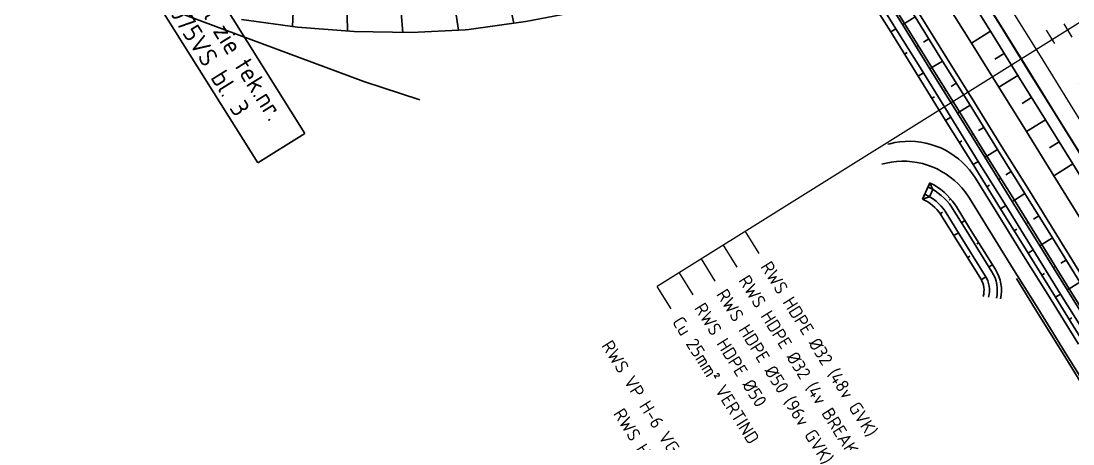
# Model space of a CAD drawing. Header units: metres. Extents: x 134219 to 139178, y 438661 to 444352.
# Drawn here: x 135931 to 136133.1, y 441947.2 to 442028.5 of the extents above; entities that cross this region are included whole.
import ezdxf
from ezdxf.enums import TextEntityAlignment as Align

# ---------------------------------------------------------------- set-up
doc = ezdxf.new("R2010")
doc.units = ezdxf.units.M
doc.linetypes.add('13strp', pattern=[4, 1, -3])
doc.linetypes.add('39strp', pattern=[12, 3, -9])
for name, color, linetype, lineweight in [('N-WE-KL-ET_LS_OV-T35', 3, 'Continuous', 35), ('N-WE-KL-ET_LS_OV_KABEL-T25', 7, 'Continuous', 25), ('Utd-ondergr-nw', 8, '13strp', 35), ('X-XX-AL-AANPIJLING-S', 7, 'Continuous', 25)]:
    doc.layers.add(name, color=color, linetype=linetype, lineweight=lineweight)
doc.layers.add('Utd-weg-nw', color=8, linetype='Continuous')
doc.styles.add('NLCS-ISO', font='NLCS-ISO.ttf')

msp = doc.modelspace()

# ---------------------------------------------------------------- linework, layer by layer
at = {"layer": 'N-WE-KL-ET_LS_OV-T35'}
for p, q in [((135955.39, 442055.06), (135985.54, 442006.88)), ((135946.35, 442049.41), (135976.5, 442001.23)), ((135976.5, 442001.23), (135985.54, 442006.88))]:
    msp.add_line(p, q, dxfattribs=at)
at = {"layer": 'Utd-ondergr-nw', "linetype": 'Continuous', "flags": 128}
for points in [[(135838.89, 442073.54), (135844.35, 442072.74), (135882.07, 442058.39), (135913.25, 442047.2), (135955.71, 442032.14), (135996.92, 442016.84), (136007.67, 442013.33)], [(136095.92, 442065.01), (136098.01, 442061.64), (136103.29, 442053.14), (136108.56, 442044.65), (136113.84, 442036.15), (136119.11, 442027.66), (136124.39, 442019.16), (136129.66, 442010.67), (136134.94, 442002.17)], [(136095.99, 442065.04), (136098.07, 442061.68), (136103.35, 442053.18), (136108.62, 442044.68), (136113.9, 442036.19), (136119.17, 442027.69), (136124.45, 442019.2), (136129.72, 442010.7), (136135, 442002.21)], [(136089.7, 442062.74), (136091.45, 442059.92), (136092.51, 442058.22), (136097.78, 442049.73), (136103.06, 442041.23), (136108.33, 442032.73), (136113.61, 442024.24), (136118.88, 442015.74), (136124.16, 442007.25), (136129.43, 441998.75), (136134.71, 441990.26)], [(136093.83, 442064.25), (136096.16, 442060.49), (136101.44, 442051.99), (136106.71, 442043.5), (136111.99, 442035), (136117.26, 442026.51), (136122.54, 442018.01), (136127.81, 442009.52), (136133.09, 442001.02), (136138.36, 441992.52)], [(136093.09, 442046.81), (136098.36, 442038.31), (136103.64, 442029.82), (136108.91, 442021.32), (136114.19, 442012.83), (136119.46, 442004.33), (136124.74, 441995.83), (136130.01, 441987.34), (136135.29, 441978.84)], [(136089.82, 442044.78), (136095.09, 442036.28), (136100.36, 442027.79), (136105.64, 442019.29), (136110.91, 442010.79), (136116.19, 442002.3), (136121.46, 441993.8), (136126.74, 441985.31), (136132.01, 441976.81), (136137.29, 441968.32)], [(136090.2, 442045.01), (136095.47, 442036.52), (136100.75, 442028.02), (136106.02, 442019.53), (136111.3, 442011.03), (136116.57, 442002.54), (136121.85, 441994.04), (136127.12, 441985.55), (136132.4, 441977.05), (136137.67, 441968.55)], [(136092.24, 442046.28), (136097.51, 442037.79), (136102.79, 442029.29), (136108.06, 442020.79), (136113.34, 442012.3), (136118.61, 442003.8), (136123.89, 441995.31), (136129.16, 441986.81), (136134.44, 441978.32)], [(136087.55, 442043.37), (136092.82, 442034.87), (136098.1, 442026.38), (136103.37, 442017.88), (136108.65, 442009.39), (136113.92, 442000.89), (136119.2, 441992.4), (136124.47, 441983.9), (136129.75, 441975.4), (136135.02, 441966.91)], [(136088.54, 442043.99), (136093.82, 442035.49), (136099.09, 442026.99), (136104.37, 442018.5), (136109.64, 442010), (136114.92, 442001.51), (136120.19, 441993.01), (136125.47, 441984.52), (136130.74, 441976.02), (136136.02, 441967.53)], [(136025.69, 442028.05), (136023.3, 442039.1)], [(136015.05, 442026.73), (136013.46, 442037.3)], [(135983.18, 442027.43), (135983.56, 442035.75)], [(135993.73, 442026.56), (135993.55, 442035.63)], [(136004.37, 442026.28), (136003.53, 442036.15)], [(135973.37, 442028.78), (135984.14, 442027.29), (135995.04, 442026.46), (136006.02, 442026.25), (136016.33, 442026.8), (136017.05, 442026.87), (136027.06, 442028.23), (136028.01, 442028.39), (136038.78, 442030.44)], [(136100.75, 442028.02), (136102.79, 442029.29)], [(136099.09, 442026.99), (136098.1, 442026.38)], [(136100.36, 442027.79), (136100.75, 442028.02)], [(136113.61, 442024.24), (136117.26, 442026.51)], [(136104.4, 442024.41), (136105.42, 442025.04)], [(136101.23, 442022.44), (136100.73, 442022.13)], [(136103.19, 442023.66), (136103.38, 442023.78)], [(136118.07, 442021.12), (136119.9, 442022.26)], [(136106.02, 442019.53), (136108.06, 442020.79)], [(136104.37, 442018.5), (136103.37, 442017.88)], [(136105.64, 442019.29), (136106.02, 442019.53)], [(136109.68, 442015.91), (136110.7, 442016.55)], [(136118.88, 442015.74), (136122.54, 442018.01)], [(136108.47, 442015.16), (136108.66, 442015.28)], [(136106.51, 442013.94), (136106.01, 442013.63)], [(136111.3, 442011.03), (136113.34, 442012.3)], [(136123.35, 442012.63), (136125.17, 442013.76)], [(136109.64, 442010), (136108.65, 442009.39)], [(136110.91, 442010.79), (136111.3, 442011.03)], [(136114.95, 442007.42), (136115.97, 442008.05)], [(136124.16, 442007.25), (136127.81, 442009.52)], [(136113.74, 442006.67), (136113.93, 442006.78)], [(136097.52, 442004.81), (136097.92, 442004.91), (136098.9, 442005.13), (136099.88, 442005.28), (136100.88, 442005.36), (136101.88, 442005.37), (136102.88, 442005.32), (136103.87, 442005.21), (136104.85, 442005.02), (136105.82, 442004.77), (136106.77, 442004.46), (136107.7, 442004.09), (136108.6, 442003.65), (136109.47, 442003.16), (136110.3, 442002.61), (136111.1, 442002), (136111.85, 442001.34), (136112.56, 442000.64), (136113.22, 441999.88), (136113.83, 441999.09), (136114.36, 441998.29), (136118.35, 441991.87), (136123.62, 441983.37), (136128.9, 441974.88), (136134.17, 441966.38)], [(136111.78, 442005.45), (136111.28, 442005.14)], [(136128.62, 442004.13), (136130.45, 442005.27)], [(136116.19, 442002.3), (136116.57, 442002.54)], [(136116.57, 442002.54), (136118.61, 442003.8)], [(136096.42, 442000.99), (136097.25, 442001.2), (136098.23, 442001.38), (136099.22, 442001.49), (136100.22, 442001.54), (136101.22, 442001.53), (136102.22, 442001.44), (136103.2, 442001.29), (136104.18, 442001.08), (136105.14, 442000.8), (136106.08, 442000.45), (136106.99, 442000.05), (136107.88, 441999.58), (136108.73, 441999.06), (136109.55, 441998.48), (136110.32, 441997.85), (136111.05, 441997.17), (136111.74, 441996.44), (136112.37, 441995.67), (136112.95, 441994.85), (136113.21, 441994.46), (136115.8, 441990.29), (136121.07, 441981.79), (136126.35, 441973.29), (136131.62, 441964.8), (136136.9, 441956.3)], [(136114.92, 442001.51), (136113.92, 442000.89)], [(136129.43, 441998.75), (136133.09, 442001.02)], [(136119.02, 441998.17), (136119.21, 441998.29)], [(136120.23, 441998.92), (136121.25, 441999.55)], [(136105.31, 441996.56), (136105.69, 441997.35)], [(136105.31, 441996.56), (136105.97, 441996.23), (136106.61, 441995.85), (136107.22, 441995.43), (136107.81, 441994.97), (136108.36, 441994.47), (136108.88, 441993.93), (136109.36, 441993.36), (136109.79, 441992.75), (136109.99, 441992.45), (136112.57, 441988.28), (136117.53, 441980.3)], [(136105.69, 441997.35), (136106.4, 441996.98), (136107.08, 441996.56), (136107.73, 441996.1), (136108.35, 441995.59), (136108.94, 441995.04), (136109.48, 441994.46), (136109.99, 441993.84), (136110.46, 441993.19), (136110.66, 441992.88), (136113.25, 441988.7), (136118.2, 441980.72)], [(136117.06, 441996.95), (136116.56, 441996.64)], [(136104.2, 441994.26), (136104.71, 441994.01), (136105.2, 441993.72), (136105.68, 441993.4), (136106.13, 441993.05), (136106.56, 441992.66), (136106.96, 441992.25), (136107.33, 441991.81), (136107.67, 441991.34), (136107.84, 441991.07), (136110.41, 441986.94), (136115.38, 441978.92)], [(136104.65, 441995.21), (136104.22, 441994.25)], [(136104.65, 441995.21), (136105.23, 441994.92), (136105.78, 441994.6), (136106.32, 441994.24), (136106.82, 441993.84), (136107.3, 441993.41), (136107.75, 441992.94), (136108.17, 441992.45), (136108.54, 441991.92), (136108.73, 441991.64), (136111.3, 441987.49), (136116.27, 441979.49)], [(136109.3, 441994.05), (136109.61, 441994.31)], [(136121.46, 441993.8), (136121.85, 441994.04)], [(136121.85, 441994.04), (136123.89, 441995.31)], [(136120.19, 441993.01), (136119.2, 441992.4)], [(136108.02, 441991.75), (136107.59, 441991.45)], [(136111.68, 441989.72), (136112.36, 441990.14)], [(136124.29, 441989.67), (136124.48, 441989.79)], [(136125.5, 441990.43), (136126.52, 441991.06)], [(136111.1, 441987.81), (136110.21, 441987.26)], [(136122.33, 441988.46), (136121.83, 441988.15)], [(136114.66, 441985.68), (136115, 441985.89)], [(136127.12, 441985.55), (136129.16, 441986.81)], [(136125.47, 441984.52), (136124.47, 441983.9)], [(136126.74, 441985.31), (136127.12, 441985.55)], [(136113.29, 441983.29), (136112.85, 441983.01)], [(136130.78, 441981.93), (136131.8, 441982.56)], [(136116.96, 441981.22), (136117.63, 441981.64)], [(136127.61, 441979.96), (136127.11, 441979.65)], [(136129.57, 441981.18), (136129.76, 441981.3)], [(136116.38, 441979.32), (136115.48, 441978.76)], [(136122.23, 441978.98), (136125.92, 441973.03), (136131.2, 441964.53), (136136.47, 441956.04)], [(136132.4, 441977.05), (136134.44, 441978.32)], [(136130.74, 441976.02), (136129.75, 441975.4)], [(136132.01, 441976.81), (136132.4, 441977.05)], [(136132.88, 441971.46), (136132.38, 441971.16)]]:
    msp.add_lwpolyline(points, dxfattribs=at)
at = {"layer": 'Utd-ondergr-nw', "linetype": 'Continuous'}
msp.add_lwpolyline([(136104.22, 441994.25), (136105.55, 441994.73), (136106.2, 441996.09), (136105.64, 441997.37)], close=True, dxfattribs=at)
for radius, start, end in [(6.55, 346.3565, 32.7994), (7.34, 346.9356, 32.7767), (4, 342.9328, 32.9329), (5.05, 344.7644, 32.8616)]:
    msp.add_arc((136112.03, 441976.75), radius, start, end, dxfattribs=at)
at = {"layer": 'Utd-weg-nw', "linetype": '39strp', "flags": 128}
for points in [[(136106.01, 442068.7), (136106.95, 442067.19), (136112.23, 442058.69), (136117.5, 442050.2), (136122.78, 442041.7), (136128.05, 442033.21), (136133.33, 442024.71), (136138.6, 442016.21), (136143.88, 442007.72), (136149.15, 441999.22), (136154.43, 441990.73), (136159.7, 441982.23), (136164.98, 441973.74), (136170.25, 441965.24), (136175.53, 441956.75), (136180.8, 441948.25), (136186.08, 441939.75), (136191.35, 441931.26), (136196.63, 441922.76), (136201.9, 441914.27), (136207.18, 441905.77), (136212.45, 441897.28), (136217.73, 441888.78), (136223, 441880.29), (136228.28, 441871.79), (136233.55, 441863.29), (136238.82, 441854.8), (136244.1, 441846.3), (136249.37, 441837.81), (136254.65, 441829.31), (136259.92, 441820.82), (136265.2, 441812.32), (136270.47, 441803.82), (136275.75, 441795.33), (136281.02, 441786.83), (136286.3, 441778.34), (136291.57, 441769.84), (136296.85, 441761.35), (136302.12, 441752.85), (136307.4, 441744.36), (136312.67, 441735.86), (136317.95, 441727.36), (136323.22, 441718.87), (136328.5, 441710.37), (136333.77, 441701.88), (136339.05, 441693.38), (136344.32, 441684.89), (136349.6, 441676.39), (136354.87, 441667.9), (136360.15, 441659.4), (136365.42, 441650.9), (136370.7, 441642.41), (136375.97, 441633.91), (136381.25, 441625.42), (136386.52, 441616.92), (136391.8, 441608.43), (136397.07, 441599.93), (136402.35, 441591.44), (136407.62, 441582.94), (136412.9, 441574.44), (136418.17, 441565.95), (136423.45, 441557.45), (136428.72, 441548.96), (136434, 441540.46), (136439.27, 441531.97), (136444.55, 441523.47), (136449.82, 441514.97), (136455.1, 441506.48), (136460.37, 441497.98), (136465.65, 441489.49), (136470.92, 441480.99), (136476.2, 441472.5), (136481.47, 441464), (136486.75, 441455.51), (136492.02, 441447.01), (136497.3, 441438.51), (136502.57, 441430.02), (136507.85, 441421.52), (136513.12, 441413.03), (136518.4, 441404.53), (136523.67, 441396.04), (136528.95, 441387.54), (136534.22, 441379.05), (136539.5, 441370.55), (136544.77, 441362.05), (136550.05, 441353.56), (136555.32, 441345.06), (136560.6, 441336.57), (136565.87, 441328.07), (136571.15, 441319.58), (136576.42, 441311.08), (136581.7, 441302.59), (136586.97, 441294.09), (136592.25, 441285.59), (136597.52, 441277.1), (136602.8, 441268.6), (136608.07, 441260.11), (136613.35, 441251.61), (136618.62, 441243.12), (136623.9, 441234.62), (136629.17, 441226.12), (136634.45, 441217.63), (136639.72, 441209.13), (136644.99, 441200.64), (136650.27, 441192.14), (136655.54, 441183.65), (136660.82, 441175.15), (136666.09, 441166.66), (136671.37, 441158.16), (136676.64, 441149.66), (136681.92, 441141.17), (136687.19, 441132.67), (136692.47, 441124.18), (136697.74, 441115.68), (136703.02, 441107.19), (136708.29, 441098.69), (136713.57, 441090.2), (136718.84, 441081.7), (136723.29, 441074.53), (136724.12, 441073.2), (136729.4, 441064.71), (136734.68, 441056.21), (136739.98, 441047.71), (136745.28, 441039.21), (136750.61, 441030.72), (136755.95, 441022.23), (136761.32, 441013.75), (136766.72, 441005.29), (136772.14, 440996.83), (136777.6, 440988.39), (136783.1, 440979.98), (136788.64, 440971.58), (136794.22, 440963.2), (136799.85, 440954.85), (136802.68, 440950.68), (136805.52, 440946.52), (136811.25, 440938.23), (136814.2, 440934.01), (136817.04, 440929.97), (136822.88, 440921.75), (136828.78, 440913.57), (136834.73, 440905.42), (136840.74, 440897.32), (136846.8, 440889.26), (136852.91, 440881.23), (136859.08, 440873.25), (136865.3, 440865.31), (136871.57, 440857.41), (136877.89, 440849.56), (136884.27, 440841.74), (136890.7, 440833.97), (136897.18, 440826.24), (136903.71, 440818.56), (136910.3, 440810.91), (136916.93, 440803.32), (136923.62, 440795.76), (136930.35, 440788.25), (136937.14, 440780.79), (136938.75, 440779.03), (136943.97, 440773.37), (136950.85, 440766), (136957.76, 440758.68), (136964.72, 440751.4), (136971.7, 440744.15), (136978.72, 440736.95), (136985.77, 440729.78), (136992.84, 440722.64), (136999.93, 440715.53), (137007.04, 440708.44), (137014.17, 440701.38), (137021.31, 440694.34), (137028.46, 440687.32), (137035.62, 440680.31), (137042.78, 440673.31), (137044.22, 440671.91), (137049.95, 440666.32), (137056.42, 440660.02), (137057.11, 440659.34), (137064.27, 440652.36), (137071.43, 440645.38), (137078.59, 440638.4), (137085.76, 440631.42), (137092.92, 440624.44), (137097.93, 440619.56), (137100.08, 440617.46), (137107.24, 440610.49), (137114.4, 440603.51), (137121.56, 440596.53), (137128.72, 440589.55), (137135.89, 440582.57), (137143.05, 440575.59), (137150.21, 440568.61), (137157.37, 440561.63), (137164.53, 440554.65), (137171.69, 440547.67), (137178.85, 440540.69), (137186.02, 440533.71), (137193.18, 440526.73), (137200.34, 440519.75), (137207.5, 440512.77), (137214.66, 440505.79), (137221.82, 440498.81), (137228.98, 440491.83), (137236.15, 440484.85), (137243.31, 440477.88), (137250.47, 440470.9), (137257.63, 440463.92), (137264.79, 440456.94), (137271.95, 440449.96), (137279.12, 440442.98), (137286.28, 440436), (137293.44, 440429.02), (137300.6, 440422.04), (137307.76, 440415.06), (137314.92, 440408.08), (137322.08, 440401.1), (137329.25, 440394.12), (137336.41, 440387.14), (137338.03, 440385.56), (137343.57, 440380.16), (137350.73, 440373.18), (137357.89, 440366.2), (137365.05, 440359.22), (137372.21, 440352.24), (137379.38, 440345.26), (137386.54, 440338.29), (137393.7, 440331.31), (137400.86, 440324.33), (137408.02, 440317.35), (137415.18, 440310.37), (137422.34, 440303.39), (137429.51, 440296.41), (137436.67, 440289.43), (137443.83, 440282.45), (137450.99, 440275.47), (137458.15, 440268.49), (137465.31, 440261.51), (137472.48, 440254.53), (137479.64, 440247.55), (137486.8, 440240.57), (137493.96, 440233.59), (137501.12, 440226.61), (137508.28, 440219.63), (137515.44, 440212.65), (137522.61, 440205.68), (137529.77, 440198.7), (137536.93, 440191.72), (137544.09, 440184.74), (137548.32, 440180.62), (137551.25, 440177.76), (137558.41, 440170.78), (137565.57, 440163.8), (137572.74, 440156.82), (137579.9, 440149.84), (137587.06, 440142.86), (137594.22, 440135.88), (137601.38, 440128.9), (137608.54, 440121.92), (137615.7, 440114.94), (137622.87, 440107.96), (137630.03, 440100.98), (137637.19, 440094), (137644.35, 440087.02), (137651.51, 440080.04), (137658.67, 440073.07), (137665.84, 440066.09), (137673, 440059.11), (137680.16, 440052.13), (137687.32, 440045.15), (137694.48, 440038.17), (137695.05, 440037.61), (137701.64, 440031.19), (137708.8, 440024.21), (137715.97, 440017.23), (137723.13, 440010.25), (137730.29, 440003.27), (137737.45, 439996.29), (137744.61, 439989.31), (137751.77, 439982.33), (137758.93, 439975.35), (137766.1, 439968.37), (137773.26, 439961.39), (137780.42, 439954.41), (137787.58, 439947.43), (137794.74, 439940.45), (137801.9, 439933.48), (137809.06, 439926.5), (137816.23, 439919.52), (137823.39, 439912.54), (137830.55, 439905.56), (137837.71, 439898.58), (137844.87, 439891.6), (137852.03, 439884.62), (137859.2, 439877.64), (137866.36, 439870.66), (137873.52, 439863.68)], [(136102.65, 442067.48), (136103.98, 442065.34), (136109.25, 442056.85), (136114.53, 442048.35), (136119.8, 442039.86), (136125.08, 442031.36), (136130.35, 442022.86), (136135.63, 442014.37), (136140.9, 442005.87), (136146.18, 441997.38), (136151.45, 441988.88), (136156.73, 441980.39), (136162, 441971.89), (136167.28, 441963.39), (136172.55, 441954.9), (136177.83, 441946.4), (136183.1, 441937.91), (136188.38, 441929.41), (136193.65, 441920.92), (136198.93, 441912.42), (136204.2, 441903.93), (136209.48, 441895.43), (136214.75, 441886.93), (136220.03, 441878.44), (136225.3, 441869.94), (136230.58, 441861.45), (136235.85, 441852.95), (136241.13, 441844.46), (136246.4, 441835.96), (136251.68, 441827.47), (136256.95, 441818.97), (136262.23, 441810.47), (136267.5, 441801.98), (136272.78, 441793.48), (136278.05, 441784.99), (136283.33, 441776.49), (136288.6, 441768), (136293.88, 441759.5), (136299.15, 441751.01), (136304.43, 441742.51), (136309.7, 441734.01), (136314.98, 441725.52), (136320.25, 441717.02), (136325.53, 441708.53), (136330.8, 441700.03), (136336.08, 441691.54), (136341.35, 441683.04), (136346.63, 441674.54), (136351.9, 441666.05), (136357.18, 441657.55), (136362.45, 441649.06), (136367.72, 441640.56), (136373, 441632.07), (136378.27, 441623.57), (136383.55, 441615.08), (136388.82, 441606.58), (136394.1, 441598.08), (136399.37, 441589.59), (136404.65, 441581.09), (136409.92, 441572.6), (136415.2, 441564.1), (136420.47, 441555.61), (136425.75, 441547.11), (136431.02, 441538.62), (136436.3, 441530.12), (136441.57, 441521.62), (136446.85, 441513.13), (136452.12, 441504.63), (136457.4, 441496.14), (136462.67, 441487.64), (136467.95, 441479.15), (136473.22, 441470.65), (136478.5, 441462.16), (136483.77, 441453.66), (136489.05, 441445.16), (136494.32, 441436.67), (136499.6, 441428.17), (136504.87, 441419.68), (136510.15, 441411.18), (136515.42, 441402.69), (136520.7, 441394.19), (136525.97, 441385.69), (136531.25, 441377.2), (136536.52, 441368.7), (136541.8, 441360.21), (136547.07, 441351.71), (136552.35, 441343.22), (136557.62, 441334.72), (136562.9, 441326.23), (136568.17, 441317.73), (136573.45, 441309.23), (136578.72, 441300.74), (136584, 441292.24), (136589.27, 441283.75), (136594.55, 441275.25), (136599.82, 441266.76), (136605.1, 441258.26), (136610.37, 441249.77), (136615.65, 441241.27), (136620.92, 441232.77), (136626.2, 441224.28), (136631.47, 441215.78), (136636.75, 441207.29), (136642.02, 441198.79), (136647.3, 441190.3), (136652.57, 441181.8), (136657.85, 441173.3), (136663.12, 441164.81), (136668.4, 441156.31), (136673.67, 441147.82), (136678.95, 441139.32), (136684.22, 441130.83), (136689.5, 441122.33), (136694.77, 441113.84), (136700.05, 441105.34), (136705.32, 441096.84), (136710.6, 441088.35), (136715.87, 441079.85), (136720.32, 441072.69), (136721.15, 441071.36), (136726.42, 441062.86), (136731.71, 441054.36), (136737.01, 441045.85), (136742.32, 441037.35), (136747.64, 441028.85), (136752.99, 441020.36), (136758.37, 441011.88), (136763.77, 441003.4), (136769.2, 440994.94), (136774.67, 440986.49), (136780.17, 440978.06), (136785.72, 440969.64), (136791.31, 440961.25), (136796.95, 440952.88), (136799.79, 440948.71), (136802.64, 440944.54), (136808.38, 440936.23), (136811.33, 440932), (136814.18, 440927.95), (136820.04, 440919.71), (136825.95, 440911.51), (136831.91, 440903.35), (136837.93, 440895.23), (136844.01, 440887.14), (136850.13, 440879.1), (136856.32, 440871.1), (136862.55, 440863.14), (136868.84, 440855.23), (136875.18, 440847.35), (136881.57, 440839.52), (136888.01, 440831.73), (136894.51, 440823.98), (136901.05, 440816.28), (136907.65, 440808.62), (136914.3, 440801.01), (136921, 440793.43), (136927.75, 440785.91), (136934.55, 440778.43), (136936.17, 440776.67), (136941.4, 440770.99), (136948.29, 440763.61), (136955.22, 440756.27), (136962.19, 440748.97), (136969.19, 440741.72), (136976.22, 440734.5), (136983.28, 440727.32), (136990.36, 440720.17), (136997.46, 440713.05), (137004.58, 440705.96), (137011.71, 440698.89), (137018.86, 440691.84), (137026.01, 440684.82), (137033.17, 440677.8), (137040.34, 440670.81), (137041.77, 440669.41), (137047.5, 440663.82), (137053.97, 440657.51), (137054.67, 440656.84), (137061.83, 440649.86), (137068.99, 440642.88), (137076.15, 440635.9), (137083.31, 440628.92), (137090.47, 440621.94), (137095.49, 440617.05), (137097.64, 440614.96), (137104.8, 440607.98), (137111.96, 440601), (137119.12, 440594.02), (137126.28, 440587.04), (137133.44, 440580.06), (137140.6, 440573.08), (137147.77, 440566.1), (137154.93, 440559.12), (137162.09, 440552.14), (137169.25, 440545.16), (137176.41, 440538.18), (137183.57, 440531.2), (137190.73, 440524.23), (137197.9, 440517.25), (137205.06, 440510.27), (137212.22, 440503.29), (137219.38, 440496.31), (137226.54, 440489.33), (137233.7, 440482.35), (137240.86, 440475.37), (137248.03, 440468.39), (137255.19, 440461.41), (137262.35, 440454.43), (137269.51, 440447.45), (137276.67, 440440.47), (137283.83, 440433.49), (137291, 440426.51), (137298.16, 440419.53), (137305.32, 440412.55), (137312.48, 440405.57), (137319.64, 440398.59), (137326.8, 440391.61), (137333.96, 440384.64), (137335.59, 440383.05), (137341.13, 440377.66), (137348.29, 440370.68), (137355.45, 440363.7), (137362.61, 440356.72), (137369.77, 440349.74), (137376.93, 440342.76), (137384.09, 440335.78), (137391.26, 440328.8), (137398.42, 440321.82), (137405.58, 440314.84), (137412.74, 440307.86), (137419.9, 440300.88), (137427.06, 440293.9), (137434.22, 440286.92), (137441.39, 440279.94), (137448.55, 440272.96), (137455.71, 440265.98), (137462.87, 440259), (137470.03, 440252.03), (137477.19, 440245.05), (137484.36, 440238.07), (137491.52, 440231.09), (137498.68, 440224.11), (137505.84, 440217.13), (137513, 440210.15), (137520.16, 440203.17), (137527.32, 440196.19), (137534.49, 440189.21), (137541.65, 440182.23), (137545.87, 440178.11), (137548.81, 440175.25), (137555.97, 440168.27), (137563.13, 440161.29), (137570.29, 440154.31), (137577.45, 440147.33), (137584.62, 440140.35), (137591.78, 440133.37), (137598.94, 440126.39), (137606.1, 440119.41), (137613.26, 440112.44), (137620.42, 440105.46), (137627.58, 440098.48), (137634.75, 440091.5), (137641.91, 440084.52), (137649.07, 440077.54), (137656.23, 440070.56), (137663.39, 440063.58), (137670.55, 440056.6), (137677.72, 440049.62), (137684.88, 440042.64), (137692.04, 440035.66), (137692.61, 440035.1), (137699.2, 440028.68), (137706.36, 440021.7), (137713.52, 440014.72), (137720.68, 440007.74), (137727.85, 440000.76), (137735.01, 439993.78), (137742.17, 439986.8), (137749.33, 439979.83), (137756.49, 439972.85), (137763.65, 439965.87), (137770.81, 439958.89), (137777.98, 439951.91), (137785.14, 439944.93), (137792.3, 439937.95), (137799.46, 439930.97), (137806.62, 439923.99), (137813.78, 439917.01), (137820.94, 439910.03), (137828.11, 439903.05), (137835.27, 439896.07), (137842.43, 439889.09), (137849.59, 439882.11), (137856.75, 439875.13), (137863.91, 439868.15), (137871.08, 439861.17)]]:
    msp.add_lwpolyline(points, dxfattribs=at)
at = {"layer": 'Utd-weg-nw', "linetype": 'Continuous', "flags": 128}
msp.add_lwpolyline([(136099.2, 442066.21), (136100.92, 442063.44), (136106.19, 442054.95), (136111.47, 442046.45), (136116.74, 442037.96), (136122.02, 442029.46), (136127.29, 442020.97), (136132.57, 442012.47), (136137.84, 442003.97)], dxfattribs=at)
at = {"layer": 'X-XX-AL-AANPIJLING-S'}
for p, q in [((136144.21, 442034.37), (136053.26, 441977.45)), ((136072.86, 441983.82), (136070.21, 441988.06)), ((136068.62, 441981.17), (136065.97, 441985.41)), ((136064.39, 441978.52), (136061.73, 441982.76)), ((136060.15, 441975.86), (136057.5, 441980.1)), ((136055.91, 441973.21), (136053.26, 441977.45))]:
    msp.add_line(p, q, dxfattribs=at)

# ---------------------------------------------------------------- texts
at = {"layer": 'N-WE-KL-ET_LS_OV-T35', "style": 'NLCS-ISO'}
for s, p in [('Voor detail zie tek.nr.', (135966.54, 442028.52)), ('02-00-075VS bl. 3', (135962.2, 442025.8))]:
    msp.add_text(s, height=3.5, rotation=302.0379, dxfattribs=at).set_placement(p, align=Align.CENTER)
at = {"layer": 'N-WE-KL-ET_LS_OV_KABEL-T25', "style": 'NLCS-ISO'}
for s, p in [('RWS HDPE Ø32 (48v GVK)', (136074.04, 441981.95)), ('RWS HDPE Ø32 (4v BREAKOUT)', (136069.8, 441979.3)), ('RWS HDPE Ø50 (96v GVK)', (136065.56, 441976.64)), ('RWS HDPE Ø50', (136061.32, 441973.99)), ('Cu 25mm² VERTIND', (136057.08, 441971.34))]:
    msp.add_text(s, height=2.5, rotation=302.0379, dxfattribs=at).set_placement(p, align=Align.MIDDLE_LEFT)
for s, p in [('RWS VP H-6 VG-YMvKas 4x35mm² (VS)', (136074.81, 441916.72)), ('RWS HDPE Ø32 (4v BREAKOUT)', (136070.57, 441914.07))]:
    msp.add_text(s, height=2.5, rotation=302.0379, dxfattribs=at).set_placement(p, align=Align.MIDDLE_RIGHT)

doc.saveas('drawing.dxf')
